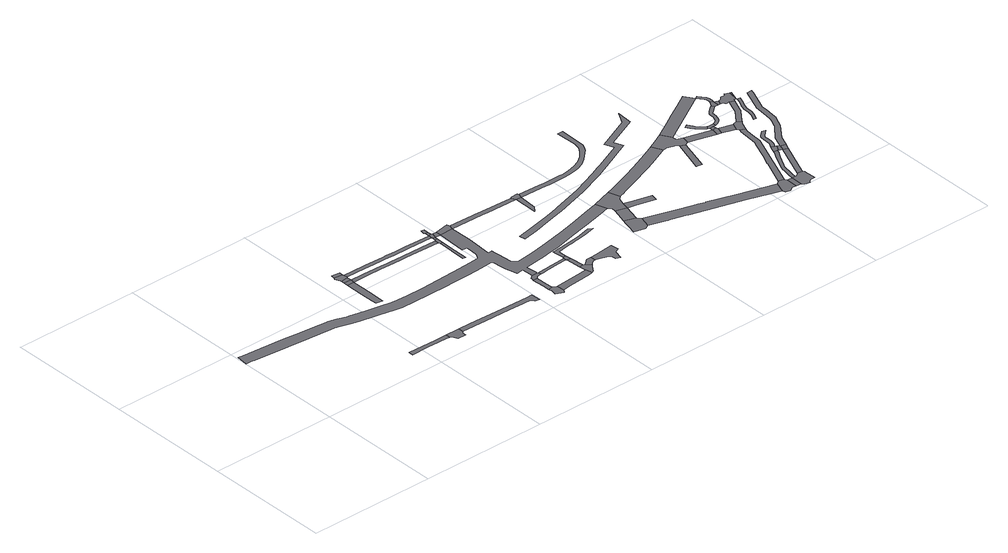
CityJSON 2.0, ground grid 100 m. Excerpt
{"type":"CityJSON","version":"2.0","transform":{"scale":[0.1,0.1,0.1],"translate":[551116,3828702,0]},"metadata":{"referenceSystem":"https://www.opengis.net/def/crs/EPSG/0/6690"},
"CityObjects":{
"road1":{"type":"Road","attributes":{"RoadStructureAttribute.sectionType":"1"},"geometry":[{"type":"MultiSurface","lod":"1","boundaries":[[[0,1,2,3,4,5,6,7,8]]]}]},
"road2":{"type":"Road","geometry":[{"type":"MultiSurface","lod":"1","boundaries":[[[8,7,9,10,11,12,13,14,15]]]}]},
"road3":{"type":"Road","attributes":{"RoadStructureAttribute.sectionType":"1"},"geometry":[{"type":"MultiSurface","lod":"1","boundaries":[[[16,17,18,19,20,21,22,23,24,25,26]]]}]},
"road4":{"type":"Road","geometry":[{"type":"MultiSurface","lod":"1","boundaries":[[[27,16,26,28]]]}]},
"road5":{"type":"Road","attributes":{"RoadStructureAttribute.sectionType":"1"},"geometry":[{"type":"MultiSurface","lod":"1","boundaries":[[[29,30,27,28]]]}]},
"road6":{"type":"Road","geometry":[{"type":"MultiSurface","lod":"1","boundaries":[[[31,32,33,30,29,34,35,36,37]]]}]},
"road7":{"type":"Road","attributes":{"RoadStructureAttribute.sectionType":"1"},"geometry":[{"type":"MultiSurface","lod":"1","boundaries":[[[38,39,31,37,40,41]]]}]},
"road8":{"type":"Road","attributes":{"RoadStructureAttribute.sectionType":"1"},"geometry":[{"type":"MultiSurface","lod":"1","boundaries":[[[42,43,44,45,46,47,48,49,50,51,52,15,14]]]}]},
"road9":{"type":"Road","attributes":{"RoadStructureAttribute.sectionType":"1"},"geometry":[{"type":"MultiSurface","lod":"1","boundaries":[[[53,54,55,56,57,58,59,60,61,62,63,64,65,66,67,68,69,70,71,72,73,74,75,76,77,78,79,80,81,82,83,84,85,86,87,88,89,90,91,92,93,94,95,96,97,98,99,100,101,102,103,104,105,106,107,108,109,110,111,112,113,114,115,116,117,118,119,120,121,122,123,124,125,126,127,128,129,130,131,132,133,134,135,136,137,138,139,140,141,142,143,144,145,146,147]]]}]},
"road10":{"type":"Road","geometry":[{"type":"MultiSurface","lod":"1","boundaries":[[[148,149,150,151,152,153,154,28,26,155,156,157,158,159,160,161,162,163]]]}]},
"road11":{"type":"Road","attributes":{"RoadStructureAttribute.sectionType":"1"},"geometry":[{"type":"MultiSurface","lod":"1","boundaries":[[[164,165,166,167,168,169,35,34,170,171,172,173,174,175,176,177]]]}]},
"road12":{"type":"Road","geometry":[{"type":"MultiSurface","lod":"1","boundaries":[[[178,179,180,181,182,183,184,185,186,187]]]}]},
"road13":{"type":"Road","attributes":{"RoadStructureAttribute.sectionType":"1"},"geometry":[{"type":"MultiSurface","lod":"1","boundaries":[[[188,189,190,191,192,180,179]]]}]},
"road14":{"type":"Road","geometry":[{"type":"MultiSurface","lod":"1","boundaries":[[[193,194,195,196,197]]]}]},
"road15":{"type":"Road","geometry":[{"type":"MultiSurface","lod":"1","boundaries":[[[135,134,198,199,200,191,190,201,202,203]]]}]},
"road16":{"type":"Road","geometry":[{"type":"MultiSurface","lod":"1","boundaries":[[[204,163,162,205,193,197,206]]]}]},
"road17":{"type":"Road","geometry":[{"type":"MultiSurface","lod":"1","boundaries":[[[207,204,206,208]]]}]},
"road18":{"type":"Road","geometry":[{"type":"MultiSurface","lod":"1","boundaries":[[[209,210,177,176,207,208,211]]]}]},
"road19":{"type":"Road","geometry":[{"type":"MultiSurface","lod":"1","boundaries":[[[212,177,210,213]]]}]},
"road20":{"type":"Road","geometry":[{"type":"MultiSurface","lod":"1","boundaries":[[[214,215,212,213,216]]]}]},
"road21":{"type":"Road","attributes":{"RoadStructureAttribute.sectionType":"1"},"geometry":[{"type":"MultiSurface","lod":"1","boundaries":[[[217,211,208,73]]]}]},
"road22":{"type":"Road","attributes":{"RoadStructureAttribute.sectionType":"1"},"geometry":[{"type":"MultiSurface","lod":"1","boundaries":[[[218,219,220,187,186,221,222,223,224,225,226,227]]]}]},
"road23":{"type":"Road","geometry":[{"type":"MultiSurface","lod":"1","boundaries":[[[228,217,73,72,229]]]}]},
"road24":{"type":"Road","attributes":{"RoadStructureAttribute.sectionType":"1"},"geometry":[{"type":"MultiSurface","lod":"1","boundaries":[[[230,231,232,233,234,235,203,202,236,237,238,239,240,241]]]}]},
"road25":{"type":"Road","geometry":[{"type":"MultiSurface","lod":"1","boundaries":[[[242,243,218,227,244,245,246,247,248]]]}]},
"road26":{"type":"Road","attributes":{"RoadStructureAttribute.sectionType":"1"},"geometry":[{"type":"MultiSurface","lod":"1","boundaries":[[[249,250,243,242]]]}]},
"road27":{"type":"Road","geometry":[{"type":"MultiSurface","lod":"1","boundaries":[[[251,252,230,241,250,249]]]}]},
"road28":{"type":"Road","attributes":{"RoadStructureAttribute.sectionType":"1"},"geometry":[{"type":"MultiSurface","lod":"1","boundaries":[[[253,254,255,248,247,256,257,258]]]}]},
"road29":{"type":"Road","attributes":{"RoadStructureAttribute.sectionType":"1"},"geometry":[{"type":"MultiSurface","lod":"1","boundaries":[[[259,260,229,72,261,262,263,264]]]}]},
"road30":{"type":"Road","geometry":[{"type":"MultiSurface","lod":"1","boundaries":[[[265,266,267,253,258,268,269,270,271,272,273,274,275]]]}]},
"road31":{"type":"Road","attributes":{"RoadStructureAttribute.sectionType":"1"},"geometry":[{"type":"MultiSurface","lod":"1","boundaries":[[[276,277,278,279,280,281,282,283,284,285,286,287,288,289,290,252,251]]]}]},
"road32":{"type":"Road","geometry":[{"type":"MultiSurface","lod":"1","boundaries":[[[263,291,292,293]]]}]},
"road33":{"type":"Road","geometry":[{"type":"MultiSurface","lod":"1","boundaries":[[[294,295,264,263,293,296]]]}]},
"road34":{"type":"Road","geometry":[{"type":"MultiSurface","lod":"1","boundaries":[[[297,298,299,300,301,302,303,304]]]}]},
"road35":{"type":"Road","attributes":{"RoadStructureAttribute.sectionType":"1"},"geometry":[{"type":"MultiSurface","lod":"1","boundaries":[[[305,297,304,306]]]}]},
"road36":{"type":"Road","geometry":[{"type":"MultiSurface","lod":"1","boundaries":[[[307,308,147,146,309,310,311,305,306,312,313,314]]]}]},
"road37":{"type":"Road","geometry":[{"type":"MultiSurface","lod":"1","boundaries":[[[315,316,317,318,319,320,321,312,306]]]}]},
"road38":{"type":"Road","attributes":{"RoadStructureAttribute.sectionType":"1"},"geometry":[{"type":"MultiSurface","lod":"1","boundaries":[[[322,323,324,325,326,327,328,329,330,331,332,333,334,335,336,337,338,339,340,341,342,343,344,345,346]]]}]},
"road39":{"type":"Road","attributes":{"RoadStructureAttribute.sectionType":"1"},"geometry":[{"type":"MultiSurface","lod":"1","boundaries":[[[347,348,349,350,351,352,353,354,355,356,357,358,359,360,361,362,363,364,365,366,367,368,369,370,371,372,373,374,375,376,377,378,296,293]]]}]},
"road40":{"type":"Road","attributes":{"RoadStructureAttribute.sectionType":"1"},"geometry":[{"type":"MultiSurface","lod":"1","boundaries":[[[379,380,381,382,383,384,385,386,387,303,302,388,389,390,391,392,393,394,395,396,397,398,399]]]}]},
"road41":{"type":"Road","attributes":{"RoadStructureAttribute.sectionType":"1"},"geometry":[{"type":"MultiSurface","lod":"1","boundaries":[[[400,401,402,403,404,405,406,407,307,314,408,409,410,411,412,413,414,415,416,417,418]]]}]},
"road42":{"type":"Road","attributes":{"RoadStructureAttribute.sectionType":"1"},"geometry":[{"type":"MultiSurface","lod":"1","boundaries":[[[419,420,421,422,423,424]]]}]},
"road43":{"type":"Road","geometry":[{"type":"MultiSurface","lod":"1","boundaries":[[[425,426,427,399,398,428,429,430,431,432,433,434,435,436,437,438,439]]]}]},
"road44":{"type":"Road","geometry":[{"type":"MultiSurface","lod":"1","boundaries":[[[440,441,442,400,418,443,444,445,446,447,419,424,448,449,450,451,452,453,454]]]}]},
"road45":{"type":"Road","geometry":[{"type":"MultiSurface","lod":"1","boundaries":[[[437,436,455,456]]]}]},
"road46":{"type":"Road","geometry":[{"type":"MultiSurface","lod":"1","boundaries":[[[457,458,459,460,461,456,455,462,463,464,465,466,467,468,469,470,471]]]}]},
"road47":{"type":"Road","attributes":{"RoadStructureAttribute.sectionType":"1"},"geometry":[{"type":"MultiSurface","lod":"1","boundaries":[[[451,450,472,473,474]]]}]},
"road48":{"type":"Road","geometry":[{"type":"MultiSurface","lod":"1","boundaries":[[[475,476,477,478,479,480,481,482,456,461,483,484,485,486,487,488,489,490]]]}]},
"road49":{"type":"Road","attributes":{"RoadStructureAttribute.sectionType":"1"},"geometry":[{"type":"MultiSurface","lod":"1","boundaries":[[[491,492,493,494,495,496,497,425,439,498,499,500,501,502]]]}]},
"road50":{"type":"Road","attributes":{"RoadStructureAttribute.sectionType":"1"},"geometry":[{"type":"MultiSurface","lod":"1","boundaries":[[[503,457,471,504,505]]]}]},
"road51":{"type":"Road","geometry":[{"type":"MultiSurface","lod":"1","boundaries":[[[506,507,508,509,510,511,512,513,514,515,516]]]}]},
"road52":{"type":"Road","geometry":[{"type":"MultiSurface","lod":"1","boundaries":[[[517,474,473,518,519]]]}]},
"road53":{"type":"Road","attributes":{"RoadStructureAttribute.sectionType":"1"},"geometry":[{"type":"MultiSurface","lod":"1","boundaries":[[[520,521,522,523,524,440,454,525]]]}]},
"road54":{"type":"Road","attributes":{"RoadStructureAttribute.sectionType":"1"},"geometry":[{"type":"MultiSurface","lod":"1","boundaries":[[[526,527,474,517]]]}]},
"road55":{"type":"Road","geometry":[{"type":"MultiSurface","lod":"1","boundaries":[[[528,529,516,515,530,527,526,531,532]]]}]},
"road56":{"type":"Road","geometry":[{"type":"MultiSurface","lod":"1","boundaries":[[[533,534,535,475,490,536,537,538]]]}]},
"road57":{"type":"Road","geometry":[{"type":"MultiSurface","lod":"1","boundaries":[[[537,536,503,539]]]}]},
"road58":{"type":"Road","attributes":{"RoadStructureAttribute.sectionType":"1"},"geometry":[{"type":"MultiSurface","lod":"1","boundaries":[[[519,518,540,541,542,543]]]}]},
"road59":{"type":"Road","geometry":[{"type":"MultiSurface","lod":"1","boundaries":[[[539,503,505,544]]]}]},
"road60":{"type":"Road","geometry":[{"type":"MultiSurface","lod":"1","boundaries":[[[545,546,547,548,549,550,551,552,553,554,555,556,557,558,559,560,533,538]]]}]},
"road61":{"type":"Road","geometry":[{"type":"MultiSurface","lod":"1","boundaries":[[[561,562,543,542,491,502,563,564,565]]]}]},
"road62":{"type":"Road","attributes":{"RoadStructureAttribute.sectionType":"1"},"geometry":[{"type":"MultiSurface","lod":"1","boundaries":[[[566,567,568,569,570,571,572,573,574,575,576,577,532,531,578,579,580,581,582,583,584,585,586,587,588,589]]]}]},
"road63":{"type":"Road","geometry":[{"type":"MultiSurface","lod":"1","boundaries":[[[590,591,592,566,589,593,594]]]}]},
"road64":{"type":"Road","attributes":{"RoadStructureAttribute.sectionType":"1"},"geometry":[{"type":"MultiSurface","lod":"1","boundaries":[[[595,596,597,598,561,565,599,600,601,602,603,604,605,606]]]}]},
"road65":{"type":"Road","attributes":{"RoadStructureAttribute.sectionType":"1"},"geometry":[{"type":"MultiSurface","lod":"1","boundaries":[[[607,608,609,610,611,525,612,613,614,590,594]]]}]},
"road66":{"type":"Road","attributes":{"RoadStructureAttribute.sectionType":"1"},"geometry":[{"type":"MultiSurface","lod":"1","boundaries":[[[594,593,615,616]]]}]},
"road67":{"type":"Road","attributes":{"RoadStructureAttribute.sectionType":"1"},"geometry":[{"type":"MultiSurface","lod":"1","boundaries":[[[617,618,619,620,621,622,623,624,625,626,627,628,629,630,631,632,633,634,635,636,637,638,639,640,641,642,643,539,544]]]}]},
"road68":{"type":"Road","geometry":[{"type":"MultiSurface","lod":"1","boundaries":[[[644,645,646,647,648,649,650,651,652,653,654,655,656,657]]]}]},
"road69":{"type":"Road","geometry":[{"type":"MultiSurface","lod":"1","boundaries":[[[658,659,660,661,662,663,664,616,615,665,666,667,595,606,668,669,670]]]}]},
"road70":{"type":"Road","geometry":[{"type":"MultiSurface","lod":"1","boundaries":[[[670,669,671]]]}]}
},
"vertices":[
[1179,225,0],[1156,226,0],[917,230,0],[917,193,0],[1057,194,0],[1141,192,0],[1217,191,0],[1242,188,0],[1242,225,0],
[1257,184,0],[1267,169,0],[1277,141,0],[1344,140,0],[1344,172,0],[1352,184,0],[1352,224,0],
[1146,1113,0],[1144,969,0],[1143,863,0],[1143,827,0],[1149,826,0],[1195,813,0],[1196,863,0],[1197,909,0],[1197,925,0],[1197,1023,0],[1197,1113,0],
[1147,1151,0],[1205,1145,0],
[1202,1183,0],[1147,1175,0],
[1136,1240,0],[1124,1222,0],[1142,1182,0],[1209,1190,0],[1204,1223,0],[1203,1224,0],[1201,1230,0],
[1138,1267,0],[1137,1255,0],[1201,1245,0],[1203,1263,0],
[1554,179,0],[1758,174,0],[1839,172,0],[1944,170,0],[1957,158,0],[1964,141,0],[1997,136,0],[1992,209,0],[1952,210,0],[1734,213,0],[1454,223,0],
[2952,730,0],[2775,685,0],[2647,655,0],[2482,617,0],[2392,601,0],[2298,588,0],[2219,577,0],[2193,575,0],[2160,602,0],[2159,617,0],[2152,677,0],[2150,720,0],[2147,755,0],[2145,764,0],[2142,787,0],[2114,785,0],[2112,785,0],[2121,961,0],[2123,997,0],[2124,1164,0],[2017,1161,0],[2010,1051,0],[2004,928,0],[2047,926,0],[2043,870,0],[2039,833,0],[2030,807,0],[2012,780,0],[1937,775,0],[1886,772,0],[1780,767,0],[1633,759,0],[1503,757,0],[1357,758,0],[1249,758,0],[1216,764,0],[1158,776,0],[1030,802,0],[907,828,0],[887,831,0],[820,853,0],[757,872,0],[719,874,0],[654,881,0],[523,893,0],[393,906,0],[202,924,0],[51,938,0],[14,941,0],[4,849,0],[49,846,0],[75,843,0],[201,832,0],[526,803,0],[711,786,0],[739,784,0],[792,766,0],[861,745,0],[886,739,0],[914,735,0],[1033,710,0],[1161,684,0],[1165,683,0],[1176,681,0],[1244,667,0],[1336,667,0],[1484,667,0],[1631,669,0],[1690,670,0],[1827,672,0],[1907,676,0],[1990,681,0],[2050,684,0],[2062,679,0],[2063,669,0],[2068,608,0],[2072,563,0],[2087,501,0],[2095,472,0],[2148,479,0],[2149,468,0],[2152,387,0],[2197,388,0],[2195,412,0],[2191,484,0],[2228,488,0],[2372,505,0],[2433,516,0],[2499,526,0],[2605,550,0],[2669,566,0],[2828,604,0],[2989,644,0],[3065,665,0],[3038,755,0],
[1817,1131,0],[1592,1137,0],[1563,1137,0],[1545,1138,0],[1517,1138,0],[1467,1140,0],[1315,1143,0],[1286,1114,0],[1325,1114,0],[1434,1112,0],[1511,1110,0],[1551,1110,0],[1616,1108,0],[1662,1107,0],[1937,1098,0],[1940,1130,0],
[1736,1208,0],[1659,1210,0],[1576,1212,0],[1552,1212,0],[1436,1215,0],[1387,1217,0],[1358,1187,0],[1434,1185,0],[1518,1183,0],[1575,1182,0],[1610,1181,0],[1744,1178,0],[1944,1173,0],[1949,1203,0],
[2171,183,0],[2161,190,0],[2124,189,0],[2124,175,0],[2127,157,0],[2127,137,0],[2122,117,0],[2177,90,0],[2195,113,0],[2189,175,0],
[2159,205,0],[2157,248,0],[2152,337,0],[2120,337,0],[2122,242,0],
[1950,1083,0],[1940,848,0],[1962,843,0],[1964,958,0],[1966,1082,0],
[2137,372,0],[2122,362,0],[2120,347,0],[2170,355,0],[2207,359,0],[2204,383,0],
[1947,1138,0],[1945,1095,0],[1966,1137,0],
[1947,1168,0],[1967,1160,0],
[1976,1205,0],[1971,1213,0],[1981,1203,0],
[1951,1243,0],[1972,1242,0],
[1948,1280,0],[1943,1248,0],[1973,1279,0],
[2014,1203,0],
[2464,198,0],[2391,190,0],[2347,187,0],[2220,118,0],[2259,126,0],[2299,129,0],[2369,134,0],[2447,140,0],[2463,143,0],[2477,146,0],
[2124,1222,0],[2131,1202,0],
[2444,400,0],[2389,397,0],[2318,392,0],[2304,391,0],[2278,389,0],[2219,384,0],[2237,363,0],[2283,368,0],[2292,369,0],[2316,371,0],[2375,375,0],[2444,380,0],
[2493,256,0],[2460,254,0],[2494,158,0],[2509,176,0],[2526,201,0],[2541,220,0],[2503,251,0],
[2482,373,0],[2452,373,0],
[2479,417,0],[2452,415,0],
[2590,292,0],[2553,289,0],[2521,265,0],[2551,231,0],[2573,247,0],[2593,249,0],
[2409,1192,0],[2387,1193,0],[2384,1156,0],[2427,1155,0],[2679,1147,0],[2661,1182,0],
[2791,309,0],[2738,303,0],[2644,296,0],[2600,247,0],[2688,220,0],[2699,208,0],[2706,190,0],[2709,170,0],[2742,160,0],[2763,231,0],[2798,246,0],
[2476,483,0],[2568,499,0],[2626,505,0],[2636,506,0],[2686,510,0],[2758,526,0],[2833,542,0],[2802,561,0],[2710,538,0],[2648,531,0],[2610,527,0],[2464,507,0],[2446,505,0],[2448,484,0],[2451,428,0],
[2676,955,0],[2711,1000,0],[2719,1143,0],
[2729,1195,0],[2674,1190,0],[2734,1183,0],
[3049,475,0],[3040,445,0],[3032,414,0],[3012,334,0],[3100,312,0],[3134,330,0],[3157,418,0],[3137,451,0],
[3084,605,0],[3171,581,0],
[3200,804,0],[3121,780,0],[3075,654,0],[3080,649,0],[3092,636,0],[3185,635,0],[3200,691,0],[3227,717,0],
[3185,578,0],[3230,567,0],[3383,528,0],[3389,554,0],[3396,582,0],[3243,620,0],[3199,631,0],
[3562,1260,0],[3591,1187,0],[3377,1091,0],[3337,1074,0],[3265,1043,0],[3062,965,0],[2821,893,0],[2804,888,0],[2704,864,0],[2526,821,0],[2399,796,0],[2408,749,0],[2536,774,0],[2664,805,0],[2794,836,0],[2816,841,0],[3078,920,0],[3263,991,0],[3283,998,0],[3397,1047,0],[3653,1162,0],[3623,1235,0],[3873,1346,0],[3883,1476,0],[3827,1378,0],
[2888,1138,0],[2937,1136,0],[2962,1135,0],[3107,1137,0],[3162,1140,0],[3212,1148,0],[3241,1156,0],[3289,1176,0],[3341,1214,0],[3418,1287,0],[3437,1320,0],[3450,1350,0],[3453,1452,0],[3457,1563,0],[3413,1560,0],[3413,1552,0],[3417,1395,0],[3412,1367,0],[3407,1340,0],[3385,1304,0],[3336,1252,0],[3288,1218,0],[3268,1208,0],[3244,1198,0],[3204,1185,0],[3174,1177,0],[3144,1175,0],[3114,1172,0],[3089,1171,0],[2956,1173,0],[2954,1173,0],[2913,1175,0],
[3831,220,0],[3612,284,0],[3610,285,0],[3559,300,0],[3522,311,0],[3384,351,0],[3383,351,0],[3298,375,0],[3297,376,0],[3277,288,0],[3278,287,0],[3298,281,0],[3416,247,0],[3418,247,0],[3423,245,0],[3614,189,0],[3721,158,0],[3841,123,0],[4003,75,0],[4087,50,0],[4119,136,0],
[3779,1031,0],[3761,1022,0],[3634,966,0],[3525,923,0],[3424,883,0],[3292,834,0],[3260,822,0],[3252,820,0],[3245,722,0],[3269,730,0],[3293,738,0],[3399,777,0],[3453,796,0],[3523,823,0],[3589,848,0],[3646,872,0],[3723,906,0],[3798,940,0],[3817,948,0],
[3929,908,0],[3850,652,0],[3849,648,0],[3871,645,0],[3893,642,0],[3970,893,0],
[4146,154,0],[4144,150,0],[4136,146,0],[4093,33,0],[4094,31,0],[4096,26,0],[4135,15,0],[4137,18,0],[4142,21,0],[4162,34,0],[4173,33,0],[4196,32,0],[4199,124,0],[4191,136,0],[4186,143,0],
[3918,1100,0],[3894,1086,0],[3859,1067,0],[3857,948,0],[3862,946,0],[3896,936,0],[3917,931,0],[3930,911,0],[3973,895,0],[3995,907,0],[3999,909,0],[4012,969,0],[3967,981,0],[3965,1004,0],[3964,1021,0],
[4239,30,0],[4239,122,0],
[4305,144,0],[4302,136,0],[4296,133,0],[4274,119,0],[4266,120,0],[4246,20,0],[4253,11,0],[4293,1,0],[4295,7,0],[4303,13,0],[4321,26,0],[4357,27,0],[4355,121,0],[4353,125,0],[4346,137,0],
[4077,888,0],[4212,850,0],[4226,910,0],
[4357,442,0],[4354,428,0],[4326,379,0],[4280,291,0],[4267,265,0],[4261,243,0],[4255,211,0],[4246,164,0],[4273,159,0],[4282,206,0],[4287,237,0],[4292,255,0],[4304,278,0],[4349,366,0],[4379,418,0],[4384,436,0],
[4359,788,0],[4350,764,0],[4333,610,0],[4325,591,0],[4268,449,0],[4233,365,0],[4233,364,0],[4376,608,0],[4386,713,0],[4386,714,0],[4390,755,0],[4397,772,0],
[4418,422,0],[4351,149,0],[4456,406,0],
[4208,975,0],[4194,986,0],[4171,1008,0],[4154,1035,0],[4135,1071,0],[4105,1053,0],[4123,1025,0],[4143,997,0],[4182,963,0],[4206,944,0],[4224,968,0],
[4257,914,0],[4244,841,0],[4260,900,0],
[4343,1348,0],[4237,1287,0],[4130,1224,0],[4047,1174,0],[3945,1116,0],[4389,1270,0],
[4254,937,0],[4222,934,0],
[4254,961,0],[4240,963,0],[4218,939,0],[4277,938,0],[4272,962,0],
[4382,501,0],[4369,477,0],[4360,453,0],[4393,435,0],[4417,479,0],[4405,486,0],
[4437,469,0],
[4288,829,0],[4290,828,0],[4348,812,0],[4373,869,0],
[4476,453,0],
[4423,518,0],[4431,558,0],[4432,597,0],[4433,615,0],[4433,616,0],[4435,621,0],[4441,628,0],[4485,671,0],[4459,682,0],[4422,647,0],[4412,635,0],[4406,620,0],[4406,617,0],[4406,597,0],[4404,561,0],[4398,528,0],
[4404,878,0],[4390,874,0],[4417,821,0],[4423,837,0],[4437,854,0],
[4406,1134,0],[4391,1123,0],[4351,1089,0],[4338,1075,0],[4334,1072,0],[4333,1064,0],[4331,1053,0],[4330,1026,0],[4318,993,0],[4309,984,0],[4296,974,0],[4286,968,0],[4297,945,0],[4310,953,0],[4326,966,0],[4339,980,0],[4352,1021,0],[4356,1050,0],[4356,1052,0],[4357,1060,0],[4365,1070,0],[4368,1071,0],[4406,1104,0],[4421,1113,0],
[4432,1176,0],[4423,1158,0],[4414,1141,0],[4451,1114,0],[4452,1160,0],
[4530,1091,0],[4507,1034,0],[4485,981,0],[4414,890,0],[4437,855,0],[4445,866,0],[4448,869,0],[4513,953,0],[4521,962,0],[4524,971,0],[4544,1019,0],[4567,1076,0],
[4455,1168,0],[4459,1190,0],[4457,1212,0],[4449,1233,0],[4409,1285,0],[4427,1221,0],[4433,1207,0],[4434,1191,0],
[4469,1113,0],[4487,1150,0],
[4511,538,0],[4598,648,0],[4601,652,0],[4607,666,0],[4636,733,0],[4643,748,0],[4644,757,0],[4655,858,0],[4661,909,0],[4663,913,0],[4726,1070,0],[4733,1087,0],[4736,1095,0],[4692,1092,0],[4689,1085,0],[4624,926,0],[4622,920,0],[4621,913,0],[4609,799,0],[4609,798,0],[4605,764,0],[4602,757,0],[4593,732,0],[4571,680,0],[4570,677,0],[4565,671,0],[4474,558,0],
[4597,1085,0],[4586,1053,0],[4560,997,0],[4548,958,0],[4547,916,0],[4536,874,0],[4515,826,0],[4535,820,0],[4556,867,0],[4568,913,0],[4569,954,0],[4580,990,0],[4606,1045,0],[4617,1078,0],
[4568,1185,0],[4561,1170,0],[4533,1173,0],[4527,1172,0],[4516,1161,0],[4509,1153,0],[4501,1149,0],[4492,1107,0],[4498,1094,0],[4507,1090,0],[4574,1094,0],[4593,1089,0],[4605,1170,0],
[4616,1167,0]
]}
